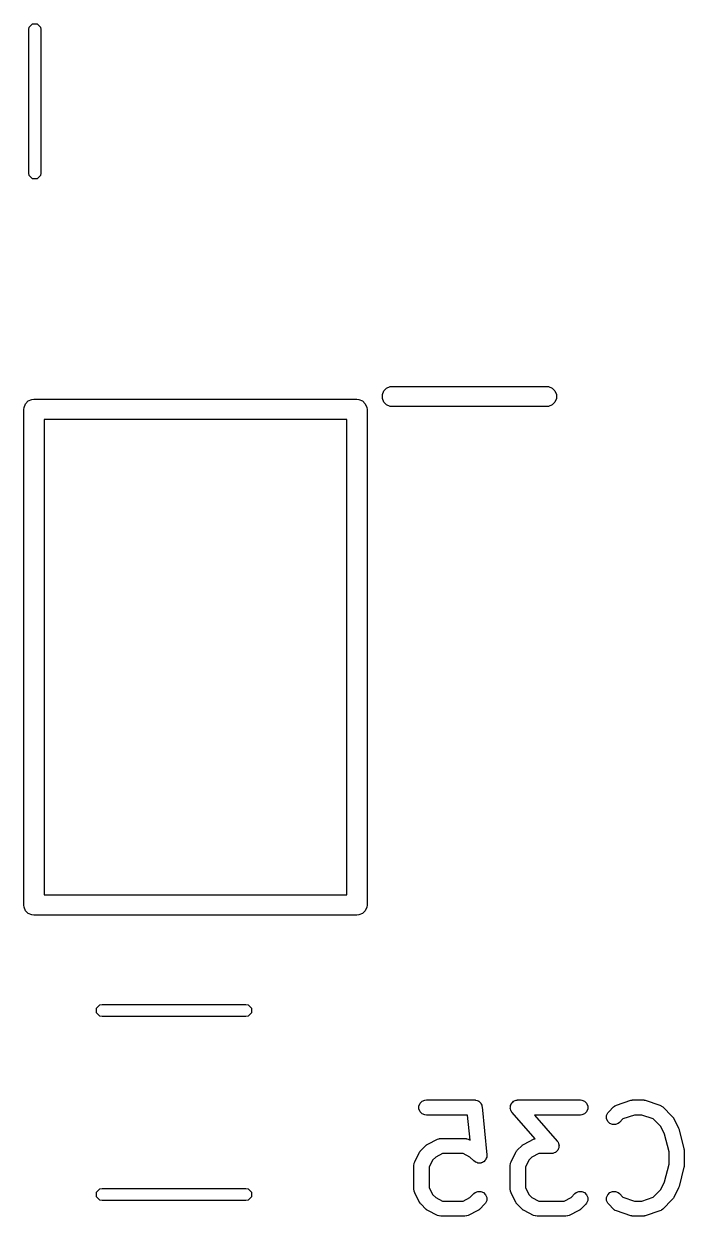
# Model space of a CAD drawing. Header units: inches. Extents: x 1.47 to 5.17, y -6.85 to -1.2.
# Drawn here: x 2.256 to 2.5133, y -6.0839 to -5.6194 of the extents above; entities that cross this region are included whole.
import ezdxf

# ---------------------------------------------------------------- set-up
doc = ezdxf.new("R2010")
doc.units = ezdxf.units.IN
doc.header["$MEASUREMENT"] = 0
doc.layers.add('B.Silkscreen', color=31, linetype='CONTINUOUS', true_color=0xe8b2a7)

msp = doc.modelspace()

# ---------------------------------------------------------------- linework, layer by layer
at = {"layer": 'B.Silkscreen', "linetype": 'CONTINUOUS'}
for p, q in [((2.25805, -5.6207), (2.25933, -5.61942)), ((2.25933, -5.61942), (2.26114, -5.61942)), ((2.26114, -5.61942), (2.26242, -5.6207)), ((2.25787, -5.6216), (2.25805, -5.6207)), ((2.25787, -5.67761), (2.25787, -5.6216)), ((2.26242, -5.6207), (2.2626, -5.6216)), ((2.2626, -5.6216), (2.2626, -5.67761)), ((2.25805, -5.67851), (2.25787, -5.67761)), ((2.25933, -5.67979), (2.25805, -5.67851)), ((2.26114, -5.67979), (2.25933, -5.67979)), ((2.26242, -5.67851), (2.26114, -5.67979)), ((2.2626, -5.67761), (2.26242, -5.67851)), ((2.39567, -5.7638), (2.39625, -5.76238)), ((2.39625, -5.76238), (2.39734, -5.76129)), ((2.39734, -5.76129), (2.39876, -5.76071)), ((2.39876, -5.76071), (2.39953, -5.76063)), ((2.39953, -5.76063), (2.45965, -5.76063)), ((2.45965, -5.76063), (2.46041, -5.76071)), ((2.46041, -5.76071), (2.46183, -5.76129)), ((2.46183, -5.76129), (2.46292, -5.76238)), ((2.46292, -5.76238), (2.46351, -5.7638)), ((2.25606, -5.76884), (2.25665, -5.76742)), ((2.25665, -5.76742), (2.25773, -5.76633)), ((2.25773, -5.76633), (2.25915, -5.76574)), ((2.25915, -5.76574), (2.25992, -5.76567)), ((2.25992, -5.76567), (2.38575, -5.76567)), ((2.38575, -5.76567), (2.38652, -5.76574)), ((2.38652, -5.76574), (2.38794, -5.76633)), ((2.38794, -5.76633), (2.38902, -5.76742)), ((2.38902, -5.76742), (2.38961, -5.76884)), ((2.39567, -5.76533), (2.39567, -5.7638)), ((2.39625, -5.76675), (2.39567, -5.76533)), ((2.39734, -5.76784), (2.39625, -5.76675)), ((2.39876, -5.76843), (2.39734, -5.76784)), ((2.46183, -5.76784), (2.46041, -5.76843)), ((2.46292, -5.76675), (2.46183, -5.76784)), ((2.46351, -5.76533), (2.46292, -5.76675)), ((2.46351, -5.7638), (2.46351, -5.76533)), ((2.25598, -5.76961), (2.25606, -5.76884)), ((2.25598, -5.96268), (2.25598, -5.76961)), ((2.38961, -5.76884), (2.38969, -5.76961)), ((2.38969, -5.76961), (2.38969, -5.96268)), ((2.39953, -5.7685), (2.39876, -5.76843)), ((2.45965, -5.7685), (2.39953, -5.7685)), ((2.46041, -5.76843), (2.45965, -5.7685)), ((2.26386, -5.77354), (2.26386, -5.95874)), ((2.38181, -5.77354), (2.26386, -5.77354)), ((2.38181, -5.95874), (2.38181, -5.77354)), ((2.25606, -5.96345), (2.25598, -5.96268)), ((2.26386, -5.95874), (2.38181, -5.95874)), ((2.38969, -5.96268), (2.38961, -5.96345)), ((2.25665, -5.96486), (2.25606, -5.96345)), ((2.25773, -5.96595), (2.25665, -5.96486)), ((2.25915, -5.96654), (2.25773, -5.96595)), ((2.25992, -5.96661), (2.25915, -5.96654)), ((2.38575, -5.96661), (2.25992, -5.96661)), ((2.38652, -5.96654), (2.38575, -5.96661)), ((2.38794, -5.96595), (2.38652, -5.96654)), ((2.38902, -5.96486), (2.38794, -5.96595)), ((2.38961, -5.96345), (2.38902, -5.96486)), ((2.28434, -6.00284), (2.28562, -6.00156)), ((2.28434, -6.00464), (2.28434, -6.00284)), ((2.28562, -6.00592), (2.28434, -6.00464)), ((2.28562, -6.00156), (2.28653, -6.00138)), ((2.28653, -6.00138), (2.34253, -6.00138)), ((2.34253, -6.00138), (2.34343, -6.00156)), ((2.34343, -6.00156), (2.34471, -6.00284)), ((2.34471, -6.00464), (2.34343, -6.00592)), ((2.34471, -6.00284), (2.34471, -6.00464)), ((2.28653, -6.0061), (2.28562, -6.00592)), ((2.34253, -6.0061), (2.28653, -6.0061)), ((2.34343, -6.00592), (2.34253, -6.0061)), ((2.40993, -6.04095), (2.41037, -6.03989)), ((2.40993, -6.0421), (2.40993, -6.04095)), ((2.41037, -6.04317), (2.40993, -6.0421)), ((2.41037, -6.03989), (2.41118, -6.03907)), ((2.41118, -6.03907), (2.41225, -6.03863)), ((2.41225, -6.03863), (2.41282, -6.03858)), ((2.41282, -6.03858), (2.43157, -6.03858)), ((2.43157, -6.03858), (2.43178, -6.0386)), ((2.43178, -6.0386), (2.43186, -6.03859)), ((2.43186, -6.03859), (2.43193, -6.03861)), ((2.43193, -6.03861), (2.43215, -6.03863)), ((2.43215, -6.03863), (2.43255, -6.0388)), ((2.43255, -6.0388), (2.43296, -6.03892)), ((2.43296, -6.03892), (2.43307, -6.03902)), ((2.43307, -6.03902), (2.43321, -6.03907)), ((2.43321, -6.03907), (2.43352, -6.03938)), ((2.43352, -6.03938), (2.43385, -6.03965)), ((2.43385, -6.03965), (2.43392, -6.03978)), ((2.43392, -6.03978), (2.43403, -6.03989)), ((2.43403, -6.03989), (2.43419, -6.04029)), ((2.43419, -6.04029), (2.4344, -6.04067)), ((2.4344, -6.04067), (2.43444, -6.04088)), ((2.43444, -6.04088), (2.43447, -6.04095)), ((2.43447, -6.04095), (2.43447, -6.04102)), ((2.43447, -6.04102), (2.43451, -6.04123)), ((2.43451, -6.04123), (2.43638, -6.05998)), ((2.44552, -6.04191), (2.44555, -6.04143)), ((2.44555, -6.042), (2.44552, -6.04191)), ((2.44555, -6.04095), (2.44559, -6.04086)), ((2.44555, -6.04143), (2.44555, -6.04095)), ((2.44555, -6.0421), (2.44555, -6.042)), ((2.44573, -6.04255), (2.44555, -6.0421)), ((2.44559, -6.04076), (2.44581, -6.04033)), ((2.44559, -6.04086), (2.44559, -6.04076)), ((2.44581, -6.04033), (2.44599, -6.03989)), ((2.44599, -6.03989), (2.44606, -6.03982)), ((2.44606, -6.03982), (2.4461, -6.03973)), ((2.4461, -6.03973), (2.44646, -6.03941)), ((2.44646, -6.03941), (2.4468, -6.03907)), ((2.4468, -6.03907), (2.4469, -6.03904)), ((2.4469, -6.03904), (2.44697, -6.03897)), ((2.44697, -6.03897), (2.44742, -6.03882)), ((2.44742, -6.03882), (2.44787, -6.03863)), ((2.44787, -6.03863), (2.44801, -6.03862)), ((2.44801, -6.03862), (2.44806, -6.0386)), ((2.44806, -6.0386), (2.44814, -6.03861)), ((2.44814, -6.03861), (2.44844, -6.03858)), ((2.44844, -6.03858), (2.47282, -6.03858)), ((2.47282, -6.03858), (2.47339, -6.03863)), ((2.47339, -6.03863), (2.47446, -6.03907)), ((2.47446, -6.03907), (2.47527, -6.03989)), ((2.47527, -6.03989), (2.47571, -6.04095)), ((2.47571, -6.0421), (2.47527, -6.04317)), ((2.47571, -6.04095), (2.47571, -6.0421)), ((2.48385, -6.04319), (2.48573, -6.04132)), ((2.48573, -6.04132), (2.48617, -6.04095)), ((2.48617, -6.04095), (2.48627, -6.04091)), ((2.48627, -6.04091), (2.48635, -6.04084)), ((2.48635, -6.04084), (2.48688, -6.0406)), ((2.48688, -6.0406), (2.4925, -6.03873)), ((2.4925, -6.03873), (2.49279, -6.03866)), ((2.49279, -6.03866), (2.49286, -6.03863)), ((2.49286, -6.03863), (2.49297, -6.03862)), ((2.49297, -6.03862), (2.49307, -6.0386)), ((2.49307, -6.0386), (2.49315, -6.0386)), ((2.49315, -6.0386), (2.49344, -6.03858)), ((2.49344, -6.03858), (2.49719, -6.03858)), ((2.49719, -6.03858), (2.49748, -6.0386)), ((2.49748, -6.0386), (2.49756, -6.0386)), ((2.49756, -6.0386), (2.49766, -6.03862)), ((2.49766, -6.03862), (2.49776, -6.03863)), ((2.49776, -6.03863), (2.49784, -6.03866)), ((2.49784, -6.03866), (2.49812, -6.03873)), ((2.49812, -6.03873), (2.50375, -6.0406)), ((2.50375, -6.0406), (2.50427, -6.04084)), ((2.50427, -6.04084), (2.50435, -6.04091)), ((2.50435, -6.04091), (2.50445, -6.04095)), ((2.50445, -6.04095), (2.5049, -6.04132)), ((2.5049, -6.04132), (2.50865, -6.04506)), ((2.41118, -6.04398), (2.41037, -6.04317)), ((2.41225, -6.04442), (2.41118, -6.04398)), ((2.41282, -6.04448), (2.41225, -6.04442)), ((2.4289, -6.04448), (2.41282, -6.04448)), ((2.42988, -6.05425), (2.4289, -6.04448)), ((2.44589, -6.043), (2.44573, -6.04255)), ((2.44597, -6.04312), (2.44589, -6.043)), ((2.44599, -6.04317), (2.44597, -6.04312)), ((2.44604, -6.04322), (2.44599, -6.04317)), ((2.44622, -6.04347), (2.44604, -6.04322)), ((2.45515, -6.05368), (2.44622, -6.04347)), ((2.47282, -6.04448), (2.45495, -6.04448)), ((2.45495, -6.04448), (2.46379, -6.05458)), ((2.47339, -6.04442), (2.47282, -6.04448)), ((2.47446, -6.04398), (2.47339, -6.04442)), ((2.47527, -6.04317), (2.47446, -6.04398)), ((2.48304, -6.0447), (2.48348, -6.04364)), ((2.48304, -6.04585), (2.48304, -6.0447)), ((2.48348, -6.04692), (2.48304, -6.04585)), ((2.48348, -6.04364), (2.48385, -6.04319)), ((2.48941, -6.04598), (2.48803, -6.04737)), ((2.49392, -6.04448), (2.48941, -6.04598)), ((2.49671, -6.04448), (2.49392, -6.04448)), ((2.50122, -6.04598), (2.49671, -6.04448)), ((2.50413, -6.0489), (2.50122, -6.04598)), ((2.50865, -6.04506), (2.50884, -6.04529)), ((2.50884, -6.04529), (2.50889, -6.04534)), ((2.50889, -6.04534), (2.50895, -6.04543)), ((2.50895, -6.04543), (2.50902, -6.04551)), ((2.50902, -6.04551), (2.50905, -6.04558)), ((2.50905, -6.04558), (2.5092, -6.04583)), ((2.5092, -6.04583), (2.51108, -6.04958)), ((2.4843, -6.04773), (2.48348, -6.04692)), ((2.48536, -6.04817), (2.4843, -6.04773)), ((2.48652, -6.04817), (2.48536, -6.04817)), ((2.48758, -6.04773), (2.48652, -6.04817)), ((2.48803, -6.04737), (2.48758, -6.04773)), ((2.50565, -6.05193), (2.50413, -6.0489)), ((2.51108, -6.04958), (2.51109, -6.04962)), ((2.51109, -6.04962), (2.51111, -6.04964)), ((2.51111, -6.04964), (2.51119, -6.04988)), ((2.51119, -6.04988), (2.51128, -6.05012)), ((2.51128, -6.05012), (2.51129, -6.05014)), ((2.51129, -6.05014), (2.5113, -6.05019)), ((2.5113, -6.05019), (2.51318, -6.05769)), ((2.41261, -6.05631), (2.41284, -6.05613)), ((2.41284, -6.05613), (2.41289, -6.05607)), ((2.41289, -6.05607), (2.41298, -6.05601)), ((2.41298, -6.05601), (2.41306, -6.05595)), ((2.41306, -6.05595), (2.41313, -6.05592)), ((2.41313, -6.05592), (2.41338, -6.05576)), ((2.41338, -6.05576), (2.41713, -6.05389)), ((2.41713, -6.05389), (2.41767, -6.05368)), ((2.41767, -6.05368), (2.41777, -6.05367)), ((2.41777, -6.05367), (2.41787, -6.05363)), ((2.41787, -6.05363), (2.41845, -6.05357)), ((2.41845, -6.05357), (2.42782, -6.05357)), ((2.42782, -6.05357), (2.4284, -6.05363)), ((2.4284, -6.05363), (2.4285, -6.05367)), ((2.4285, -6.05367), (2.4286, -6.05368)), ((2.4286, -6.05368), (2.42914, -6.05389)), ((2.42914, -6.05389), (2.42988, -6.05425)), ((2.45011, -6.05631), (2.45033, -6.05613)), ((2.45033, -6.05613), (2.45038, -6.05607)), ((2.45038, -6.05607), (2.45047, -6.05601)), ((2.45047, -6.05601), (2.45055, -6.05595)), ((2.45055, -6.05595), (2.45062, -6.05592)), ((2.45062, -6.05592), (2.45087, -6.05576)), ((2.45087, -6.05576), (2.45462, -6.05389)), ((2.45462, -6.05389), (2.45515, -6.05368)), ((2.46379, -6.05458), (2.46397, -6.05483)), ((2.46397, -6.05483), (2.46402, -6.05489)), ((2.46402, -6.05489), (2.46404, -6.05494)), ((2.46404, -6.05494), (2.46413, -6.05505)), ((2.46413, -6.05505), (2.46428, -6.05551)), ((2.46428, -6.05551), (2.46446, -6.05595)), ((2.46446, -6.05595), (2.46446, -6.05605)), ((2.46446, -6.05605), (2.4645, -6.05614)), ((2.4645, -6.05614), (2.46446, -6.05662)), ((2.50736, -6.05876), (2.50565, -6.05193)), ((2.40831, -6.0627), (2.41018, -6.05896)), ((2.41018, -6.05896), (2.41034, -6.05871)), ((2.41034, -6.05871), (2.41037, -6.05864)), ((2.41037, -6.05864), (2.41043, -6.05855)), ((2.41043, -6.05855), (2.41049, -6.05847)), ((2.41049, -6.05847), (2.41055, -6.05841)), ((2.41055, -6.05841), (2.41074, -6.05819)), ((2.41074, -6.05819), (2.41261, -6.05631)), ((2.41914, -6.05948), (2.41645, -6.06083)), ((2.42712, -6.05948), (2.41914, -6.05948)), ((2.42982, -6.06083), (2.42712, -6.05948)), ((2.43638, -6.06056), (2.43634, -6.0607)), ((2.43634, -6.0607), (2.43634, -6.06085)), ((2.43638, -6.05998), (2.43638, -6.06056)), ((2.4458, -6.0627), (2.44768, -6.05896)), ((2.44768, -6.05896), (2.44783, -6.05871)), ((2.44783, -6.05871), (2.44786, -6.05864)), ((2.44786, -6.05864), (2.44793, -6.05855)), ((2.44793, -6.05855), (2.44799, -6.05847)), ((2.44799, -6.05847), (2.44805, -6.05841)), ((2.44805, -6.05841), (2.44823, -6.05819)), ((2.44823, -6.05819), (2.45011, -6.05631)), ((2.45664, -6.05948), (2.45394, -6.06083)), ((2.46157, -6.05948), (2.45664, -6.05948)), ((2.46187, -6.05945), (2.46157, -6.05948)), ((2.46195, -6.05945), (2.46187, -6.05945)), ((2.462, -6.05944), (2.46195, -6.05945)), ((2.46214, -6.05942), (2.462, -6.05944)), ((2.46259, -6.05924), (2.46214, -6.05942)), ((2.46304, -6.05909), (2.46259, -6.05924)), ((2.46312, -6.05902), (2.46304, -6.05909)), ((2.46321, -6.05898), (2.46312, -6.05902)), ((2.46355, -6.05864), (2.46321, -6.05898)), ((2.46391, -6.05833), (2.46355, -6.05864)), ((2.46395, -6.05824), (2.46391, -6.05833)), ((2.46402, -6.05817), (2.46395, -6.05824)), ((2.46421, -6.05772), (2.46402, -6.05817)), ((2.46442, -6.05729), (2.46421, -6.05772)), ((2.46443, -6.05719), (2.46442, -6.05729)), ((2.46446, -6.0571), (2.46443, -6.05719)), ((2.46446, -6.05662), (2.46446, -6.0571)), ((2.50736, -6.06366), (2.50736, -6.05876)), ((2.51318, -6.05769), (2.51319, -6.05778)), ((2.51319, -6.05778), (2.51321, -6.05783)), ((2.51321, -6.05783), (2.51323, -6.05804)), ((2.51323, -6.05804), (2.51326, -6.05826)), ((2.51326, -6.05826), (2.51325, -6.0583)), ((2.51325, -6.0583), (2.51326, -6.0584)), ((2.51326, -6.0584), (2.51326, -6.06403)), ((2.408, -6.06403), (2.40805, -6.06345)), ((2.408, -6.0734), (2.408, -6.06403)), ((2.40805, -6.06345), (2.40809, -6.06335)), ((2.40809, -6.06335), (2.4081, -6.06325)), ((2.4081, -6.06325), (2.40831, -6.0627)), ((2.41525, -6.06203), (2.4139, -6.06472)), ((2.4139, -6.06472), (2.4139, -6.0727)), ((2.41645, -6.06083), (2.41525, -6.06203)), ((2.43136, -6.06236), (2.42982, -6.06083)), ((2.43181, -6.06273), (2.43136, -6.06236)), ((2.43194, -6.06279), (2.43181, -6.06273)), ((2.43206, -6.06288), (2.43194, -6.06279)), ((2.43247, -6.06301), (2.43206, -6.06288)), ((2.43287, -6.06317), (2.43247, -6.06301)), ((2.43302, -6.06317), (2.43287, -6.06317)), ((2.43316, -6.06321), (2.43302, -6.06317)), ((2.43359, -6.06317), (2.43316, -6.06321)), ((2.43402, -6.06317), (2.43359, -6.06317)), ((2.43416, -6.06312), (2.43402, -6.06317)), ((2.43431, -6.0631), (2.43416, -6.06312)), ((2.43469, -6.0629), (2.43431, -6.0631)), ((2.43509, -6.06273), (2.43469, -6.0629)), ((2.43519, -6.06263), (2.43509, -6.06273)), ((2.43532, -6.06256), (2.43519, -6.06263)), ((2.4356, -6.06222), (2.43532, -6.06256)), ((2.4359, -6.06192), (2.4356, -6.06222)), ((2.43596, -6.06178), (2.4359, -6.06192)), ((2.43605, -6.06166), (2.43596, -6.06178)), ((2.43618, -6.06125), (2.43605, -6.06166)), ((2.43634, -6.06085), (2.43618, -6.06125)), ((2.44549, -6.06403), (2.44555, -6.06345)), ((2.44549, -6.0734), (2.44549, -6.06403)), ((2.44555, -6.06345), (2.44559, -6.06335)), ((2.44559, -6.06335), (2.4456, -6.06325)), ((2.4456, -6.06325), (2.4458, -6.0627)), ((2.45275, -6.06203), (2.4514, -6.06472)), ((2.4514, -6.06472), (2.4514, -6.0727)), ((2.45394, -6.06083), (2.45275, -6.06203)), ((2.50565, -6.07049), (2.50736, -6.06366)), ((2.51318, -6.06474), (2.5113, -6.07224)), ((2.51319, -6.06464), (2.51318, -6.06474)), ((2.51321, -6.0646), (2.51319, -6.06464)), ((2.51323, -6.06438), (2.51321, -6.0646)), ((2.51326, -6.06417), (2.51323, -6.06438)), ((2.51326, -6.06403), (2.51325, -6.06413)), ((2.51325, -6.06413), (2.51326, -6.06417)), ((2.28434, -6.07449), (2.28562, -6.07321)), ((2.28434, -6.0763), (2.28434, -6.07449)), ((2.28562, -6.07321), (2.28653, -6.07303)), ((2.28653, -6.07303), (2.34253, -6.07303)), ((2.34253, -6.07303), (2.34343, -6.07321)), ((2.34343, -6.07321), (2.34471, -6.07449)), ((2.34471, -6.07449), (2.34471, -6.0763)), ((2.40805, -6.07398), (2.408, -6.0734)), ((2.40809, -6.07407), (2.40805, -6.07398)), ((2.4081, -6.07418), (2.40809, -6.07407)), ((2.40831, -6.07472), (2.4081, -6.07418)), ((2.41018, -6.07847), (2.40831, -6.07472)), ((2.4139, -6.0727), (2.41525, -6.0754)), ((2.43136, -6.07506), (2.43181, -6.07469)), ((2.43181, -6.07469), (2.43287, -6.07425)), ((2.43287, -6.07425), (2.43402, -6.07425)), ((2.43402, -6.07425), (2.43509, -6.07469)), ((2.43509, -6.07469), (2.4359, -6.07551)), ((2.44555, -6.07398), (2.44549, -6.0734)), ((2.44559, -6.07407), (2.44555, -6.07398)), ((2.4456, -6.07418), (2.44559, -6.07407)), ((2.4458, -6.07472), (2.4456, -6.07418)), ((2.44768, -6.07847), (2.4458, -6.07472)), ((2.4514, -6.0727), (2.45275, -6.0754)), ((2.47073, -6.07506), (2.47118, -6.07469)), ((2.47118, -6.07469), (2.47224, -6.07425)), ((2.47224, -6.07425), (2.47339, -6.07425)), ((2.47339, -6.07425), (2.47446, -6.07469)), ((2.47446, -6.07469), (2.47527, -6.07551)), ((2.48348, -6.07551), (2.4843, -6.07469)), ((2.4843, -6.07469), (2.48536, -6.07425)), ((2.48536, -6.07425), (2.48652, -6.07425)), ((2.48652, -6.07425), (2.48758, -6.07469)), ((2.48758, -6.07469), (2.48803, -6.07506)), ((2.50122, -6.07644), (2.50413, -6.07352)), ((2.50413, -6.07352), (2.50565, -6.07049)), ((2.51108, -6.07285), (2.5092, -6.07659)), ((2.51109, -6.0728), (2.51108, -6.07285)), ((2.51111, -6.07279), (2.51109, -6.0728)), ((2.51119, -6.07254), (2.51111, -6.07279)), ((2.51128, -6.0723), (2.51119, -6.07254)), ((2.51129, -6.07228), (2.51128, -6.0723)), ((2.5113, -6.07224), (2.51129, -6.07228)), ((2.28562, -6.07758), (2.28434, -6.0763)), ((2.28653, -6.07776), (2.28562, -6.07758)), ((2.34253, -6.07776), (2.28653, -6.07776)), ((2.34343, -6.07758), (2.34253, -6.07776)), ((2.34471, -6.0763), (2.34343, -6.07758)), ((2.41034, -6.07872), (2.41018, -6.07847)), ((2.41037, -6.07879), (2.41034, -6.07872)), ((2.41043, -6.07887), (2.41037, -6.07879)), ((2.41049, -6.07896), (2.41043, -6.07887)), ((2.41055, -6.07901), (2.41049, -6.07896)), ((2.41074, -6.07924), (2.41055, -6.07901)), ((2.41261, -6.08111), (2.41074, -6.07924)), ((2.41525, -6.0754), (2.41645, -6.0766)), ((2.41645, -6.0766), (2.41914, -6.07795)), ((2.41914, -6.07795), (2.42712, -6.07795)), ((2.42712, -6.07795), (2.42982, -6.0766)), ((2.42982, -6.0766), (2.43136, -6.07506)), ((2.43553, -6.07924), (2.43366, -6.08111)), ((2.4359, -6.07879), (2.43553, -6.07924)), ((2.4359, -6.07551), (2.43634, -6.07657)), ((2.43634, -6.07772), (2.4359, -6.07879)), ((2.43634, -6.07657), (2.43634, -6.07772)), ((2.44783, -6.07872), (2.44768, -6.07847)), ((2.44786, -6.07879), (2.44783, -6.07872)), ((2.44793, -6.07887), (2.44786, -6.07879)), ((2.44799, -6.07896), (2.44793, -6.07887)), ((2.44805, -6.07901), (2.44799, -6.07896)), ((2.44823, -6.07924), (2.44805, -6.07901)), ((2.45011, -6.08111), (2.44823, -6.07924)), ((2.45275, -6.0754), (2.45394, -6.0766)), ((2.45394, -6.0766), (2.45664, -6.07795)), ((2.45664, -6.07795), (2.46649, -6.07795)), ((2.46649, -6.07795), (2.46919, -6.0766)), ((2.46919, -6.0766), (2.47073, -6.07506)), ((2.4749, -6.07924), (2.47303, -6.08111)), ((2.47527, -6.07879), (2.4749, -6.07924)), ((2.47527, -6.07551), (2.47571, -6.07657)), ((2.47571, -6.07772), (2.47527, -6.07879)), ((2.47571, -6.07657), (2.47571, -6.07772)), ((2.48304, -6.07657), (2.48348, -6.07551)), ((2.48304, -6.07772), (2.48304, -6.07657)), ((2.48348, -6.07879), (2.48304, -6.07772)), ((2.48385, -6.07924), (2.48348, -6.07879)), ((2.48573, -6.08111), (2.48385, -6.07924)), ((2.48803, -6.07506), (2.48941, -6.07644)), ((2.48941, -6.07644), (2.49392, -6.07795)), ((2.49392, -6.07795), (2.49671, -6.07795)), ((2.49671, -6.07795), (2.50122, -6.07644)), ((2.50865, -6.07736), (2.5049, -6.08111)), ((2.50884, -6.07714), (2.50865, -6.07736)), ((2.50889, -6.07708), (2.50884, -6.07714)), ((2.50895, -6.077), (2.50889, -6.07708)), ((2.50902, -6.07691), (2.50895, -6.077)), ((2.50905, -6.07684), (2.50902, -6.07691)), ((2.5092, -6.07659), (2.50905, -6.07684)), ((2.41284, -6.0813), (2.41261, -6.08111)), ((2.41289, -6.08136), (2.41284, -6.0813)), ((2.41298, -6.08141), (2.41289, -6.08136)), ((2.41306, -6.08148), (2.41298, -6.08141)), ((2.41313, -6.08151), (2.41306, -6.08148)), ((2.41338, -6.08166), (2.41313, -6.08151)), ((2.41713, -6.08354), (2.41338, -6.08166)), ((2.41767, -6.08375), (2.41713, -6.08354)), ((2.41777, -6.08375), (2.41767, -6.08375)), ((2.41787, -6.08379), (2.41777, -6.08375)), ((2.41845, -6.08385), (2.41787, -6.08379)), ((2.42782, -6.08385), (2.41845, -6.08385)), ((2.4284, -6.08379), (2.42782, -6.08385)), ((2.4285, -6.08375), (2.4284, -6.08379)), ((2.4286, -6.08375), (2.4285, -6.08375)), ((2.42914, -6.08354), (2.4286, -6.08375)), ((2.43289, -6.08166), (2.42914, -6.08354)), ((2.43314, -6.08151), (2.43289, -6.08166)), ((2.43321, -6.08148), (2.43314, -6.08151)), ((2.43329, -6.08141), (2.43321, -6.08148)), ((2.43338, -6.08136), (2.43329, -6.08141)), ((2.43343, -6.0813), (2.43338, -6.08136)), ((2.43366, -6.08111), (2.43343, -6.0813)), ((2.45033, -6.0813), (2.45011, -6.08111)), ((2.45038, -6.08136), (2.45033, -6.0813)), ((2.45047, -6.08141), (2.45038, -6.08136)), ((2.45055, -6.08148), (2.45047, -6.08141)), ((2.45062, -6.08151), (2.45055, -6.08148)), ((2.45087, -6.08166), (2.45062, -6.08151)), ((2.45462, -6.08354), (2.45087, -6.08166)), ((2.45516, -6.08375), (2.45462, -6.08354)), ((2.45527, -6.08375), (2.45516, -6.08375)), ((2.45537, -6.08379), (2.45527, -6.08375)), ((2.45594, -6.08385), (2.45537, -6.08379)), ((2.46719, -6.08385), (2.45594, -6.08385)), ((2.46777, -6.08379), (2.46719, -6.08385)), ((2.46787, -6.08375), (2.46777, -6.08379)), ((2.46797, -6.08375), (2.46787, -6.08375)), ((2.46851, -6.08354), (2.46797, -6.08375)), ((2.47226, -6.08166), (2.46851, -6.08354)), ((2.47251, -6.08151), (2.47226, -6.08166)), ((2.47258, -6.08148), (2.47251, -6.08151)), ((2.47266, -6.08141), (2.47258, -6.08148)), ((2.47275, -6.08136), (2.47266, -6.08141)), ((2.4728, -6.0813), (2.47275, -6.08136)), ((2.47303, -6.08111), (2.4728, -6.0813)), ((2.48617, -6.08148), (2.48573, -6.08111)), ((2.48627, -6.08152), (2.48617, -6.08148)), ((2.48635, -6.08159), (2.48627, -6.08152)), ((2.48688, -6.08182), (2.48635, -6.08159)), ((2.4925, -6.0837), (2.48688, -6.08182)), ((2.49279, -6.08376), (2.4925, -6.0837)), ((2.49286, -6.08379), (2.49279, -6.08376)), ((2.49297, -6.0838), (2.49286, -6.08379)), ((2.49307, -6.08383), (2.49297, -6.0838)), ((2.49315, -6.08382), (2.49307, -6.08383)), ((2.49344, -6.08385), (2.49315, -6.08382)), ((2.49719, -6.08385), (2.49344, -6.08385)), ((2.49748, -6.08382), (2.49719, -6.08385)), ((2.49756, -6.08383), (2.49748, -6.08382)), ((2.49766, -6.0838), (2.49756, -6.08383)), ((2.49776, -6.08379), (2.49766, -6.0838)), ((2.49784, -6.08376), (2.49776, -6.08379)), ((2.49812, -6.0837), (2.49784, -6.08376)), ((2.50375, -6.08182), (2.49812, -6.0837)), ((2.50427, -6.08159), (2.50375, -6.08182)), ((2.50435, -6.08152), (2.50427, -6.08159)), ((2.50445, -6.08148), (2.50435, -6.08152)), ((2.5049, -6.08111), (2.50445, -6.08148))]:
    msp.add_line(p, q, dxfattribs=at)

doc.saveas('drawing.dxf')
